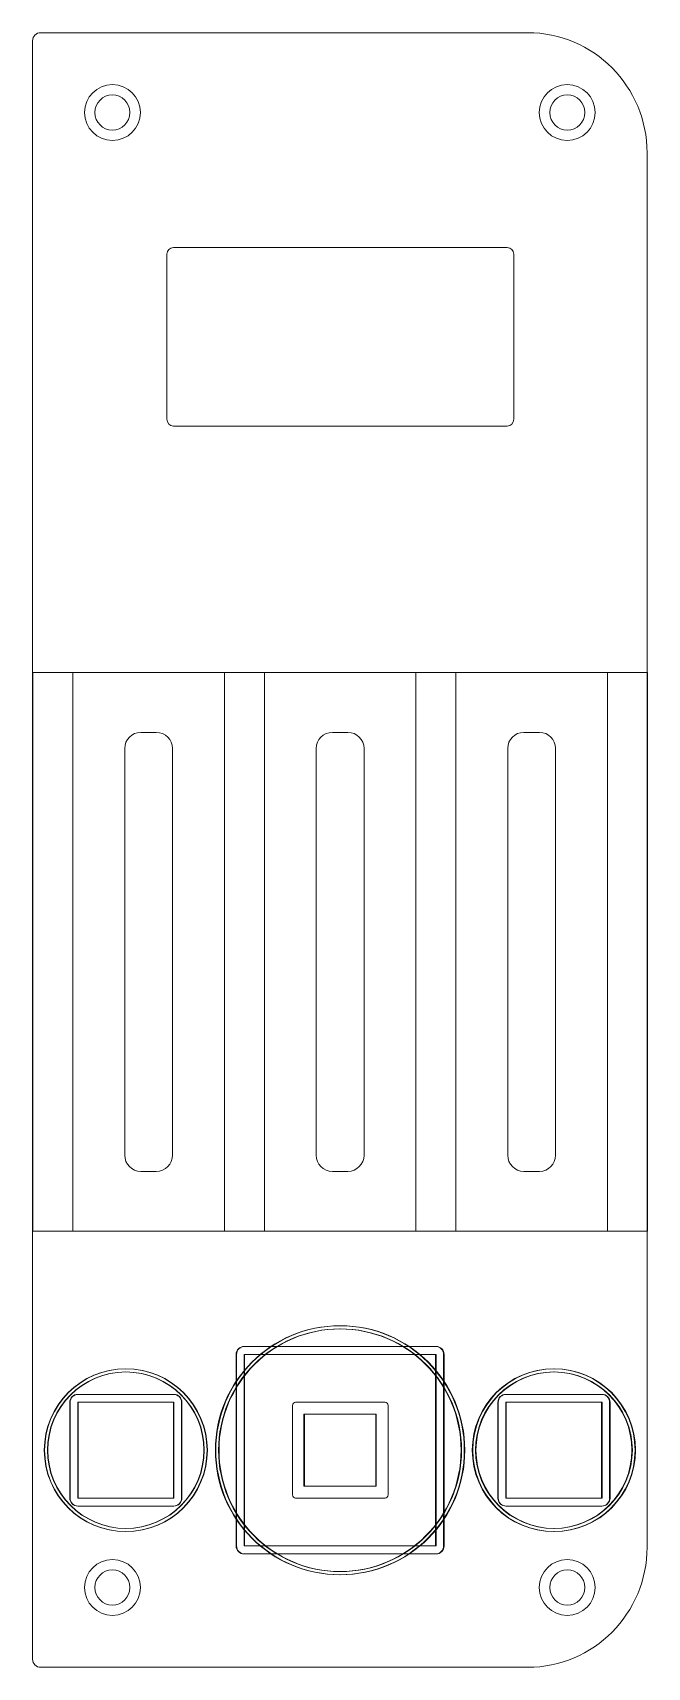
# Model space of a CAD drawing. Header units: millimetres. Extents: x 0 to 39, y -102 to 0.
import ezdxf

# ---------------------------------------------------------------- set-up
doc = ezdxf.new("R2010")
doc.units = ezdxf.units.MM
doc.header["$MEASUREMENT"] = 0
doc.layers.add('レイヤー 1', color=7, linetype='Continuous', lineweight=0)

# ---------------------------------------------------------------- blocks, each defined once
blk = doc.blocks.new('Block_2')
at = {"layer": 'レイヤー 1', "color": 18, "lineweight": 9, "true_color": 0x040000}
for radius in [5.1, 4.9]:
    blk.add_circle((5.82, -88.8), radius, dxfattribs=at)
blk = doc.blocks.new('Block_1')
at = {"layer": 'レイヤー 1', "color": 18, "lineweight": 9, "true_color": 0x040000}
blk.add_lwpolyline([(8.82, -91.8), (2.82, -91.8), (2.82, -85.8), (8.82, -85.8)], close=True, dxfattribs=at)
blk.add_open_spline([(8.82, -92.3), (8.82, -92.3), (2.82, -92.3), (2.82, -92.3), (2.54, -92.3), (2.32, -92.08), (2.32, -91.8), (2.32, -91.8), (2.32, -85.8), (2.32, -85.8), (2.32, -85.52), (2.54, -85.3), (2.82, -85.3), (2.82, -85.3), (8.82, -85.3), (8.82, -85.3), (9.09, -85.3), (9.32, -85.52), (9.32, -85.8), (9.32, -85.8), (9.32, -91.8), (9.32, -91.8), (9.32, -92.08), (9.09, -92.3), (8.82, -92.3)], degree=3, knots=[0, 0, 0, 0, 1, 1, 1, 2, 2, 2, 3, 3, 3, 4, 4, 4, 5, 5, 5, 6, 6, 6, 7, 7, 7, 8, 8, 8, 8], dxfattribs=at)
at = {"layer": 'レイヤー 1'}
blk.add_blockref('Block_2', (0, 0), dxfattribs=at)
blk = doc.blocks.new('Block_4')
at = {"layer": 'レイヤー 1', "color": 18, "lineweight": 9, "true_color": 0x040000}
for radius in [5.1, 4.9]:
    blk.add_circle((32.64, -88.8), radius, dxfattribs=at)
blk = doc.blocks.new('Block_3')
at = {"layer": 'レイヤー 1', "color": 18, "lineweight": 9, "true_color": 0x040000}
blk.add_lwpolyline([(35.64, -91.8), (29.64, -91.8), (29.64, -85.8), (35.64, -85.8)], close=True, dxfattribs=at)
blk.add_open_spline([(35.64, -92.3), (35.64, -92.3), (29.65, -92.3), (29.65, -92.3), (29.37, -92.3), (29.14, -92.08), (29.14, -91.8), (29.14, -91.8), (29.14, -85.8), (29.14, -85.8), (29.14, -85.52), (29.37, -85.3), (29.65, -85.3), (29.65, -85.3), (35.64, -85.3), (35.64, -85.3), (35.92, -85.3), (36.14, -85.52), (36.14, -85.8), (36.14, -85.8), (36.14, -91.8), (36.14, -91.8), (36.14, -92.08), (35.92, -92.3), (35.64, -92.3)], degree=3, knots=[0, 0, 0, 0, 1, 1, 1, 2, 2, 2, 3, 3, 3, 4, 4, 4, 5, 5, 5, 6, 6, 6, 7, 7, 7, 8, 8, 8, 8], dxfattribs=at)
at = {"layer": 'レイヤー 1'}
blk.add_blockref('Block_4', (0, 0), dxfattribs=at)
blk = doc.blocks.new('Block_0')
at = {"layer": 'レイヤー 1', "color": 18, "lineweight": 9, "true_color": 0x040000}
for points in [[(25.24, -94.8), (13.24, -94.8), (13.24, -82.8), (25.24, -82.8)], [(21.49, -91.05), (16.99, -91.05), (16.99, -86.55), (21.49, -86.55)]]:
    blk.add_lwpolyline(points, close=True, dxfattribs=at)
for radius in [7.8, 7.6]:
    blk.add_circle((19.24, -88.8), radius, dxfattribs=at)
blk.add_open_spline([(25.25, -95.3), (25.25, -95.3), (13.24, -95.3), (13.24, -95.3), (12.97, -95.3), (12.74, -95.08), (12.74, -94.8), (12.74, -94.8), (12.74, -82.8), (12.74, -82.8), (12.74, -82.52), (12.97, -82.3), (13.24, -82.3), (13.24, -82.3), (25.25, -82.3), (25.25, -82.3), (25.52, -82.3), (25.74, -82.52), (25.74, -82.8), (25.74, -82.8), (25.74, -94.8), (25.74, -94.8), (25.74, -95.08), (25.52, -95.3), (25.25, -95.3)], degree=3, knots=[0, 0, 0, 0, 1, 1, 1, 2, 2, 2, 3, 3, 3, 4, 4, 4, 5, 5, 5, 6, 6, 6, 7, 7, 7, 8, 8, 8, 8], dxfattribs=at)
at = {"layer": 'レイヤー 1'}
for name in ['Block_1', 'Block_3']:
    blk.add_blockref(name, (0, 0), dxfattribs=at)
blk = doc.blocks.new('Block_5')
at = {"layer": 'レイヤー 1', "color": 18, "lineweight": 9, "true_color": 0x040000}
for radius in [5.1, 4.9]:
    blk.add_circle((5.84, -88.8), radius, dxfattribs=at)
blk = doc.blocks.new('Block_6')
at = {"layer": 'レイヤー 1', "color": 18, "lineweight": 9, "true_color": 0x040000}
for radius in [5.1, 4.9]:
    blk.add_circle((32.67, -88.8), radius, dxfattribs=at)
blk = doc.blocks.new('Block_7')
at = {"layer": 'レイヤー 1', "color": 18, "lineweight": 9, "true_color": 0x040000}
for radius in [1.75, 1.1]:
    blk.add_circle((33.49, -5), radius, dxfattribs=at)
blk = doc.blocks.new('Block_8')
at = {"layer": 'レイヤー 1', "color": 18, "lineweight": 9, "true_color": 0x040000}
for radius in [1.75, 1.1]:
    blk.add_circle((4.99, -5), radius, dxfattribs=at)
blk = doc.blocks.new('Block_9')
at = {"layer": 'レイヤー 1', "color": 18, "lineweight": 9, "true_color": 0x040000}
for radius in [1.75, 1.1]:
    blk.add_circle((4.99, -97.4), radius, dxfattribs=at)
blk = doc.blocks.new('Block_10')
at = {"layer": 'レイヤー 1', "color": 18, "lineweight": 9, "true_color": 0x040000}
for radius in [1.75, 1.1]:
    blk.add_circle((33.49, -97.4), radius, dxfattribs=at)

msp = doc.modelspace()

# ---------------------------------------------------------------- linework, layer by layer
at = {"layer": 'レイヤー 1', "color": 18, "lineweight": 9, "true_color": 0x040000}
for points in [[(2.51, -75.08), (0.01, -75.08), (0.01, -40.08), (2.51, -40.08)], [(12.01, -75.08), (2.51, -75.08), (2.51, -40.08), (12.01, -40.08)], [(14.51, -75.08), (12.01, -75.08), (12.01, -40.08), (14.51, -40.08)], [(24.01, -75.08), (14.51, -75.08), (14.51, -40.08), (24.01, -40.08)], [(26.51, -75.08), (24.01, -75.08), (24.01, -40.08), (26.51, -40.08)], [(36.01, -75.08), (26.51, -75.08), (26.51, -40.08), (36.01, -40.08)], [(38.51, -75.08), (36.01, -75.08), (36.01, -40.08), (38.51, -40.08)], [(25.27, -94.8), (13.27, -94.8), (13.27, -82.8), (25.27, -82.8)], [(8.84, -91.8), (2.84, -91.8), (2.84, -85.8), (8.84, -85.8)], [(35.67, -91.8), (29.67, -91.8), (29.67, -85.8), (35.67, -85.8)], [(21.52, -91.05), (17.02, -91.05), (17.02, -86.55), (21.52, -86.55)]]:
    msp.add_lwpolyline(points, close=True, dxfattribs=at)
msp.add_lwpolyline([(31.92, -75.18)], dxfattribs=at)
for radius in [7.8, 7.6]:
    msp.add_circle((19.27, -88.8), radius, dxfattribs=at)
for points in [[(31, 0), (31, 0), (0.49, 0), (0.49, 0), (0.22, 0), (-0.01, -0.22), (-0.01, -0.5), (-0.01, -0.5), (-0.01, -101.9), (-0.01, -101.9), (-0.01, -102.18), (0.22, -102.4), (0.49, -102.4), (0.49, -102.4), (31, -102.4), (31, -102.4), (35.14, -102.4), (38.49, -99.03), (38.49, -94.87), (38.49, -94.87), (38.49, -7.53), (38.49, -7.53), (38.49, -3.37), (35.14, 0), (31, 0)], [(29.72, -24.64), (29.72, -24.64), (8.82, -24.64), (8.82, -24.64), (8.59, -24.64), (8.4, -24.45), (8.4, -24.22), (8.4, -24.22), (8.4, -13.88), (8.4, -13.88), (8.4, -13.65), (8.59, -13.46), (8.82, -13.46), (8.82, -13.46), (29.72, -13.46), (29.72, -13.46), (29.95, -13.46), (30.14, -13.65), (30.14, -13.88), (30.14, -13.88), (30.14, -24.22), (30.14, -24.22), (30.14, -24.45), (29.95, -24.64), (29.72, -24.64)], [(7.74, -71.33), (7.74, -71.33), (6.77, -71.33), (6.77, -71.33), (6.21, -71.33), (5.76, -70.87), (5.76, -70.31), (5.76, -70.31), (5.76, -44.84), (5.76, -44.84), (5.76, -44.28), (6.21, -43.83), (6.77, -43.83), (6.77, -43.83), (7.74, -43.83), (7.74, -43.83), (8.3, -43.83), (8.76, -44.28), (8.76, -44.84), (8.76, -44.84), (8.76, -70.31), (8.76, -70.31), (8.76, -70.87), (8.3, -71.33), (7.74, -71.33)], [(19.75, -71.33), (19.75, -71.33), (18.77, -71.33), (18.77, -71.33), (18.21, -71.33), (17.76, -70.87), (17.76, -70.32), (17.76, -70.32), (17.76, -44.84), (17.76, -44.84), (17.76, -44.28), (18.21, -43.83), (18.77, -43.83), (18.77, -43.83), (19.75, -43.83), (19.75, -43.83), (20.3, -43.83), (20.76, -44.28), (20.76, -44.84), (20.76, -44.84), (20.76, -70.32), (20.76, -70.32), (20.76, -70.87), (20.3, -71.33), (19.75, -71.33)], [(31.75, -71.33), (31.75, -71.33), (30.77, -71.33), (30.77, -71.33), (30.21, -71.33), (29.76, -70.87), (29.76, -70.32), (29.76, -70.32), (29.76, -44.83), (29.76, -44.83), (29.76, -44.28), (30.21, -43.83), (30.77, -43.83), (30.77, -43.83), (31.75, -43.83), (31.75, -43.83), (32.3, -43.83), (32.76, -44.28), (32.76, -44.83), (32.76, -44.83), (32.76, -70.32), (32.76, -70.32), (32.76, -70.87), (32.3, -71.33), (31.75, -71.33)], [(25.27, -95.3), (25.27, -95.3), (13.27, -95.3), (13.27, -95.3), (12.99, -95.3), (12.77, -95.08), (12.77, -94.8), (12.77, -94.8), (12.77, -82.8), (12.77, -82.8), (12.77, -82.52), (12.99, -82.3), (13.27, -82.3), (13.27, -82.3), (25.27, -82.3), (25.27, -82.3), (25.55, -82.3), (25.77, -82.52), (25.77, -82.8), (25.77, -82.8), (25.77, -94.8), (25.77, -94.8), (25.77, -95.08), (25.55, -95.3), (25.27, -95.3)], [(8.84, -92.3), (8.84, -92.3), (2.85, -92.3), (2.85, -92.3), (2.57, -92.3), (2.34, -92.08), (2.34, -91.8), (2.34, -91.8), (2.34, -85.8), (2.34, -85.8), (2.34, -85.52), (2.57, -85.3), (2.85, -85.3), (2.85, -85.3), (8.84, -85.3), (8.84, -85.3), (9.12, -85.3), (9.34, -85.52), (9.34, -85.8), (9.34, -85.8), (9.34, -91.8), (9.34, -91.8), (9.34, -92.08), (9.12, -92.3), (8.84, -92.3)], [(22.07, -91.8), (22.07, -91.8), (16.47, -91.8), (16.47, -91.8), (16.36, -91.8), (16.27, -91.71), (16.27, -91.6), (16.27, -91.6), (16.27, -86), (16.27, -86), (16.27, -85.89), (16.36, -85.8), (16.47, -85.8), (16.47, -85.8), (22.07, -85.8), (22.07, -85.8), (22.18, -85.8), (22.27, -85.89), (22.27, -86), (22.27, -86), (22.27, -91.6), (22.27, -91.6), (22.27, -91.71), (22.18, -91.8), (22.07, -91.8)], [(35.67, -92.3), (35.67, -92.3), (29.67, -92.3), (29.67, -92.3), (29.39, -92.3), (29.17, -92.08), (29.17, -91.8), (29.17, -91.8), (29.17, -85.8), (29.17, -85.8), (29.17, -85.52), (29.39, -85.3), (29.67, -85.3), (29.67, -85.3), (35.67, -85.3), (35.67, -85.3), (35.94, -85.3), (36.17, -85.52), (36.17, -85.8), (36.17, -85.8), (36.17, -91.8), (36.17, -91.8), (36.17, -92.08), (35.94, -92.3), (35.67, -92.3)]]:
    msp.add_open_spline(points, degree=3, knots=[0, 0, 0, 0, 1, 1, 1, 2, 2, 2, 3, 3, 3, 4, 4, 4, 5, 5, 5, 6, 6, 6, 7, 7, 7, 8, 8, 8, 8], dxfattribs=at)

# ---------------------------------------------------------------- block references
at = {"layer": 'レイヤー 1'}
for name in ['Block_8', 'Block_7', 'Block_0', 'Block_5', 'Block_6', 'Block_9', 'Block_10']:
    msp.add_blockref(name, (0, 0), dxfattribs=at)

doc.saveas('drawing.dxf')
